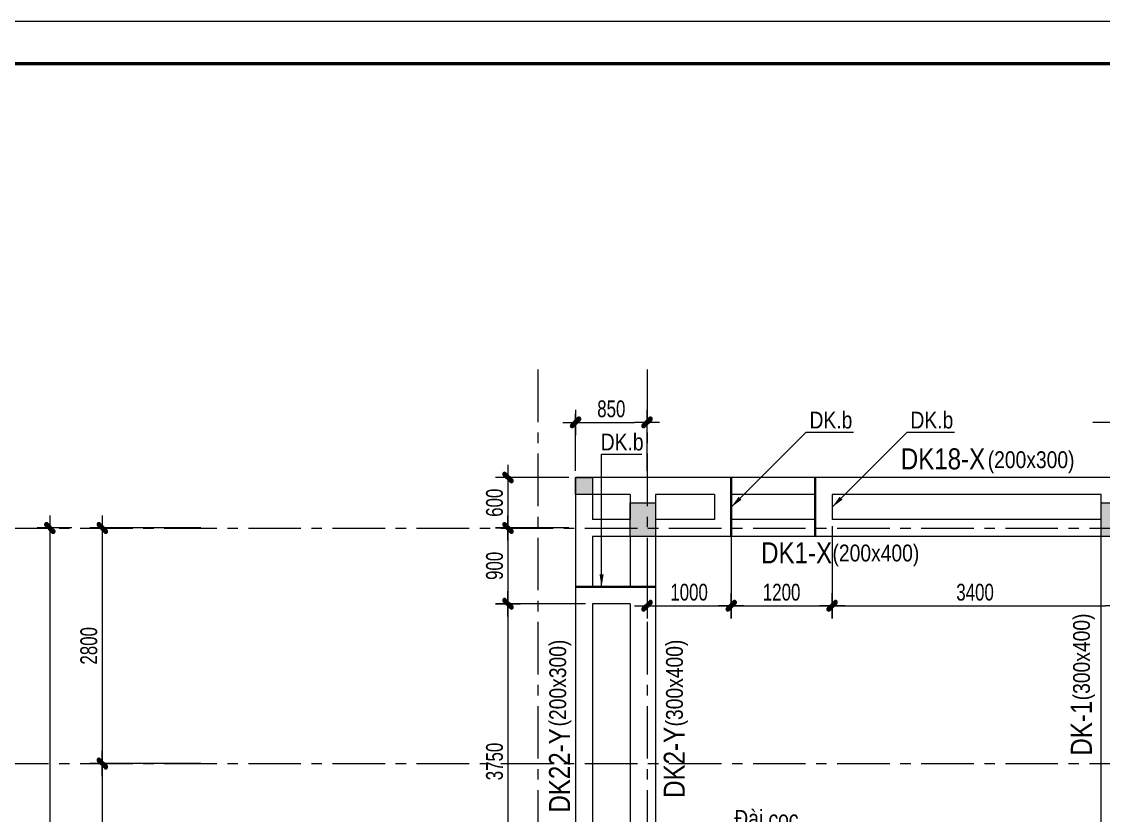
# Model space of a CAD drawing. Header units: millimetres. Extents: x -32285 to 839146, y -560248 to 114976.
# Drawn here: x -6135 to 6725, y 24485 to 33918 of the extents above; entities that cross this region are included whole.
import ezdxf
from ezdxf.enums import TextEntityAlignment as Align

# ---------------------------------------------------------------- set-up
doc = ezdxf.new("R2010")
doc.units = ezdxf.units.MM
doc.linetypes.add('CENTER', pattern=[2, 1.25, -0.25, 0.25, -0.25])
doc.layers.get('0').update_dxf_attribs({"lineweight": 20})
doc.layers.get('Defpoints').update_dxf_attribs({"lineweight": 9})
for name, color, linetype, lineweight in [('00_KHUNG 1_S', 7, 'Continuous', 50), ('A_Bao_Cot_S_0.2', 3, 'Continuous', 20), ('A_Bao_DK_S_0.2', 3, 'Continuous', 20), ('A_Center_S_0.09', 8, 'Continuous', 9), ('A_Hatch_Cot_S_0.2', 30, 'Continuous', 20), ('A_Note_Steel_S_0.09', 8, 'Continuous', 9), ('COT CAY1', 6, 'Continuous', 20), ('CS1-T2', 11, 'Continuous', 35), ('Dim P', 150, 'Continuous', 15), ('Dim shx', 4, 'CENTER', 15), ('DK-X', 33, 'Continuous', 35), ('DK-Y', 6, 'Continuous', 35), ('TTN', 4, 'Continuous', 20)]:
    doc.layers.add(name, color=color, linetype=linetype, lineweight=lineweight)
doc.layers.add('HP- KHUNG', color=7, linetype='Continuous', plot=False)
doc.styles.add('conden250', font='VHELVCN.TTF', dxfattribs={"height": 250})
doc.styles.add('condense200', font='VHELVCN.TTF', dxfattribs={"height": 200})
doc.styles.add('Shx200', font='vn_vni.shx', dxfattribs={"width": 0.75, "bigfont": '@extfont2.shx'})
doc.dimstyles.new('SC 100 shx', dxfattribs={"dimtxt": 200, "dimasz": 150, "dimexe": 100, "dimexo": 80, "dimgap": 60, "dimtad": 1, "dimdec": 0, "dimtxsty": 'Shx200', "dimblk": 'STIK-01', "dimcen": -125, "dimdle": 100, "dimclrd": 8, "dimclre": 8, "dimclrt": 256, "dimadec": 0, "dimazin": 0, "dimtfac": 1, "dimtdec": 0, "dimtix": 1, "dimtmove": 0, "dimatfit": 3, "dimfxl": 1, "dimlwd": 9, "dimlwe": 9, "dimarcsym": 0})

# ---------------------------------------------------------------- blocks, each defined once
blk = doc.blocks.new('STIK-01')
at = {"lineweight": 13}
h = blk.add_hatch(color=8, dxfattribs=at)
edge = h.paths.add_edge_path()
edge.add_line((-0.162, -0.374), (0.374, 0.162))
edge.add_arc((0.268, 0.268), 0.15, 315, 495)
edge.add_line((0.162, 0.374), (-0.374, -0.162))
edge.add_arc((-0.268, -0.268), 0.15, 135, 315)
at = {"color": 8, "lineweight": 9}
for p, q in [((0, 0.212), (0, 1)), ((-0.212, 0), (-1, 0)), ((1, 0), (0.212, 0)), ((0, -1), (0, -0.212))]:
    blk.add_line(p, q, dxfattribs=at)
at = {"color": 8, "lineweight": 13}
blk.add_lwpolyline([(-0.162, -0.374), (0.374, 0.162, 1), (0.162, 0.374), (-0.374, -0.162, 1)], format="xyb", close=True, dxfattribs=at)
blk = doc.blocks.new('*D12')
at = {"layer": 'Defpoints', "color": 0, "linetype": 'Continuous', "transparency": 16777216}
for p in [(212892, -71483), (212552, -99383), (212892, -99383)]:
    blk.add_point(p, dxfattribs=at)
at = {"layer": 'Dim shx', "color": 8, "linetype": 'Continuous', "lineweight": 9, "transparency": 16777216}
for p, q in [((212812, -71483), (212452, -71483)), ((212552, -71633), (212552, -99233)), ((212812, -99383), (212452, -99383))]:
    blk.add_line(p, q, dxfattribs=at)
at = {"layer": 'Dim shx', "color": 8, "linetype": 'Continuous', "lineweight": 9, "transparency": 16777216, "xscale": 150, "yscale": 150, "zscale": 150}
for p, rotation in [((212552, -71483), 90), ((212552, -99383), 270)]:
    blk.add_blockref('STIK-01', p, dxfattribs=dict(at, rotation=rotation))
at = {"layer": 'Dim shx', "linetype": 'Continuous', "transparency": 16777216, "insert": (212392, -85433), "char_height": 200, "attachment_point": 5, "rotation": 90, "style": 'Shx200'}
blk.add_mtext('27900', dxfattribs=at)
blk = doc.blocks.new('*D13')
at = {"layer": 'Defpoints', "color": 0, "linetype": 'Continuous', "transparency": 16777216}
for p in [(214428, -71483), (213176, -74283), (214428, -74283)]:
    blk.add_point(p, dxfattribs=at)
at = {"layer": 'Dim shx', "color": 8, "linetype": 'Continuous', "lineweight": 9, "transparency": 16777216}
for p, q in [((214348, -71483), (213076, -71483)), ((213176, -71633), (213176, -74133)), ((214348, -74283), (213076, -74283))]:
    blk.add_line(p, q, dxfattribs=at)
at = {"layer": 'Dim shx', "color": 8, "linetype": 'Continuous', "lineweight": 9, "transparency": 16777216, "xscale": 150, "yscale": 150, "zscale": 150}
for p, rotation in [((213176, -71483), 90), ((213176, -74283), 270)]:
    blk.add_blockref('STIK-01', p, dxfattribs=dict(at, rotation=rotation))
at = {"layer": 'Dim shx', "linetype": 'Continuous', "transparency": 16777216, "insert": (213016, -72883), "char_height": 200, "attachment_point": 5, "rotation": 90, "style": 'Shx200'}
blk.add_mtext('2800', dxfattribs=at)
blk = doc.blocks.new('*D14')
at = {"layer": 'Defpoints', "color": 0, "linetype": 'Continuous', "transparency": 16777216}
for p in [(214428, -74283), (213176, -76133), (214428, -76133)]:
    blk.add_point(p, dxfattribs=at)
at = {"layer": 'Dim shx', "color": 8, "linetype": 'Continuous', "lineweight": 9, "transparency": 16777216}
for p, q in [((214348, -74283), (213076, -74283)), ((213176, -74433), (213176, -75983)), ((214348, -76133), (213076, -76133))]:
    blk.add_line(p, q, dxfattribs=at)
at = {"layer": 'Dim shx', "color": 8, "linetype": 'Continuous', "lineweight": 9, "transparency": 16777216, "xscale": 150, "yscale": 150, "zscale": 150}
for p, rotation in [((213176, -74283), 90), ((213176, -76133), 270)]:
    blk.add_blockref('STIK-01', p, dxfattribs=dict(at, rotation=rotation))
at = {"layer": 'Dim shx', "linetype": 'Continuous', "transparency": 16777216, "insert": (213016, -75208), "char_height": 200, "attachment_point": 5, "rotation": 90, "style": 'Shx200'}
blk.add_mtext('1850', dxfattribs=at)
blk = doc.blocks.new('*D45')
at = {"layer": 'Defpoints', "color": 0, "linetype": 'Continuous', "transparency": 16777216}
for p in [(219652, -70228), (218802, -70883), (219652, -70883)]:
    blk.add_point(p, dxfattribs=at)
at = {"layer": 'Dim P', "color": 8, "linetype": 'Continuous', "lineweight": 9, "transparency": 16777216}
for p, q in [((218802, -70803), (218802, -70128)), ((219652, -70803), (219652, -70128)), ((218952, -70228), (219502, -70228))]:
    blk.add_line(p, q, dxfattribs=at)
at = {"layer": 'Dim P', "color": 8, "linetype": 'Continuous', "lineweight": 9, "transparency": 16777216, "xscale": 150, "yscale": 150, "zscale": 150, "rotation": 180}
blk.add_blockref('STIK-01', (218802, -70228), dxfattribs=at)
at = {"layer": 'Dim P', "color": 8, "linetype": 'Continuous', "lineweight": 9, "transparency": 16777216, "xscale": 150, "yscale": 150, "zscale": 150}
blk.add_blockref('STIK-01', (219652, -70228), dxfattribs=at)
at = {"layer": 'Dim P', "linetype": 'Continuous', "transparency": 16777216, "insert": (219227, -70068), "char_height": 200, "attachment_point": 5, "style": 'Shx200'}
blk.add_mtext('850', dxfattribs=at)
blk = doc.blocks.new('*D46')
at = {"layer": 'Defpoints', "color": 0, "linetype": 'Continuous', "transparency": 16777216}
for p in [(218802, -70883), (217999, -71483), (218802, -71483)]:
    blk.add_point(p, dxfattribs=at)
at = {"layer": 'Dim P', "color": 8, "linetype": 'Continuous', "lineweight": 9, "transparency": 16777216}
for p, q in [((218722, -70883), (217899, -70883)), ((217999, -71033), (217999, -71333)), ((218722, -71483), (217899, -71483))]:
    blk.add_line(p, q, dxfattribs=at)
at = {"layer": 'Dim P', "color": 8, "linetype": 'Continuous', "lineweight": 9, "transparency": 16777216, "xscale": 150, "yscale": 150, "zscale": 150}
for p, rotation in [((217999, -70883), 90), ((217999, -71483), 270)]:
    blk.add_blockref('STIK-01', p, dxfattribs=dict(at, rotation=rotation))
at = {"layer": 'Dim P', "linetype": 'Continuous', "transparency": 16777216, "insert": (217839, -71183), "char_height": 200, "attachment_point": 5, "rotation": 90, "style": 'Shx200'}
blk.add_mtext('600', dxfattribs=at)
blk = doc.blocks.new('*D47')
at = {"layer": 'Defpoints', "color": 0, "linetype": 'Continuous', "transparency": 16777216}
for p in [(218802, -71483), (217999, -72383), (219002, -72383)]:
    blk.add_point(p, dxfattribs=at)
at = {"layer": 'Dim P', "color": 8, "linetype": 'Continuous', "lineweight": 9, "transparency": 16777216}
for p, q in [((218722, -71483), (217899, -71483)), ((217999, -71633), (217999, -72233)), ((218922, -72383), (217899, -72383))]:
    blk.add_line(p, q, dxfattribs=at)
at = {"layer": 'Dim P', "color": 8, "linetype": 'Continuous', "lineweight": 9, "transparency": 16777216, "xscale": 150, "yscale": 150, "zscale": 150}
for p, rotation in [((217999, -71483), 90), ((217999, -72383), 270)]:
    blk.add_blockref('STIK-01', p, dxfattribs=dict(at, rotation=rotation))
at = {"layer": 'Dim P', "linetype": 'Continuous', "transparency": 16777216, "insert": (217839, -71933), "char_height": 200, "attachment_point": 5, "rotation": 90, "style": 'Shx200'}
blk.add_mtext('900', dxfattribs=at)
blk = doc.blocks.new('*D48')
at = {"layer": 'Defpoints', "color": 0, "linetype": 'Continuous', "transparency": 16777216}
for p in [(219002, -72383), (217999, -76133), (218802, -76133)]:
    blk.add_point(p, dxfattribs=at)
at = {"layer": 'Dim P', "color": 8, "linetype": 'Continuous', "lineweight": 9, "transparency": 16777216}
for p, q in [((218922, -72383), (217899, -72383)), ((217999, -72533), (217999, -75983)), ((218722, -76133), (217899, -76133))]:
    blk.add_line(p, q, dxfattribs=at)
at = {"layer": 'Dim P', "color": 8, "linetype": 'Continuous', "lineweight": 9, "transparency": 16777216, "xscale": 150, "yscale": 150, "zscale": 150}
for p, rotation in [((217999, -72383), 90), ((217999, -76133), 270)]:
    blk.add_blockref('STIK-01', p, dxfattribs=dict(at, rotation=rotation))
at = {"layer": 'Dim P', "linetype": 'Continuous', "transparency": 16777216, "insert": (217839, -74258), "char_height": 200, "attachment_point": 5, "rotation": 90, "style": 'Shx200'}
blk.add_mtext('3750', dxfattribs=at)
blk = doc.blocks.new('*D167')
at = {"layer": 'Defpoints', "color": 0, "linetype": 'Continuous', "transparency": 16777216}
for p in [(220652, -71383), (219652, -71583), (220652, -72407)]:
    blk.add_point(p, dxfattribs=at)
at = {"layer": 'Dim P', "color": 8, "linetype": 'Continuous', "lineweight": 9, "transparency": 16777216}
for p, q in [((220652, -71463), (220652, -72507)), ((219652, -71663), (219652, -72507)), ((219802, -72407), (220502, -72407))]:
    blk.add_line(p, q, dxfattribs=at)
at = {"layer": 'Dim P', "color": 8, "linetype": 'Continuous', "lineweight": 9, "transparency": 16777216, "xscale": 150, "yscale": 150, "zscale": 150, "rotation": 180}
blk.add_blockref('STIK-01', (219652, -72407), dxfattribs=at)
at = {"layer": 'Dim P', "color": 8, "linetype": 'Continuous', "lineweight": 9, "transparency": 16777216, "xscale": 150, "yscale": 150, "zscale": 150}
blk.add_blockref('STIK-01', (220652, -72407), dxfattribs=at)
at = {"layer": 'Dim P', "linetype": 'Continuous', "transparency": 16777216, "insert": (220152, -72247), "char_height": 200, "attachment_point": 5, "style": 'Shx200'}
blk.add_mtext('1000', dxfattribs=at)
blk = doc.blocks.new('*D168')
at = {"layer": 'Defpoints', "color": 0, "linetype": 'Continuous', "transparency": 16777216}
for p in [(220652, -71383), (221852, -71383), (221852, -72407)]:
    blk.add_point(p, dxfattribs=at)
at = {"layer": 'Dim P', "color": 8, "linetype": 'Continuous', "lineweight": 9, "transparency": 16777216}
for p, q in [((220652, -71463), (220652, -72507)), ((221852, -71463), (221852, -72507)), ((220802, -72407), (221702, -72407))]:
    blk.add_line(p, q, dxfattribs=at)
at = {"layer": 'Dim P', "color": 8, "linetype": 'Continuous', "lineweight": 9, "transparency": 16777216, "xscale": 150, "yscale": 150, "zscale": 150, "rotation": 180}
blk.add_blockref('STIK-01', (220652, -72407), dxfattribs=at)
at = {"layer": 'Dim P', "color": 8, "linetype": 'Continuous', "lineweight": 9, "transparency": 16777216, "xscale": 150, "yscale": 150, "zscale": 150}
blk.add_blockref('STIK-01', (221852, -72407), dxfattribs=at)
at = {"layer": 'Dim P', "linetype": 'Continuous', "transparency": 16777216, "insert": (221252, -72247), "char_height": 200, "attachment_point": 5, "style": 'Shx200'}
blk.add_mtext('1200', dxfattribs=at)
blk = doc.blocks.new('*D169')
at = {"layer": 'Defpoints', "color": 0, "linetype": 'Continuous', "transparency": 16777216}
for p in [(221852, -71383), (225252, -71383), (225252, -72407)]:
    blk.add_point(p, dxfattribs=at)
at = {"layer": 'Dim P', "color": 8, "linetype": 'Continuous', "lineweight": 9, "transparency": 16777216}
for p, q in [((221852, -71463), (221852, -72507)), ((225252, -71463), (225252, -72507)), ((222002, -72407), (225102, -72407))]:
    blk.add_line(p, q, dxfattribs=at)
at = {"layer": 'Dim P', "color": 8, "linetype": 'Continuous', "lineweight": 9, "transparency": 16777216, "xscale": 150, "yscale": 150, "zscale": 150, "rotation": 180}
blk.add_blockref('STIK-01', (221852, -72407), dxfattribs=at)
at = {"layer": 'Dim P', "color": 8, "linetype": 'Continuous', "lineweight": 9, "transparency": 16777216, "xscale": 150, "yscale": 150, "zscale": 150}
blk.add_blockref('STIK-01', (225252, -72407), dxfattribs=at)
at = {"layer": 'Dim P', "linetype": 'Continuous', "transparency": 16777216, "insert": (223552, -72247), "char_height": 200, "attachment_point": 5, "style": 'Shx200'}
blk.add_mtext('3400', dxfattribs=at)
blk = doc.blocks.new('*D173')
at = {"layer": 'Defpoints', "color": 0, "linetype": 'Continuous', "transparency": 16777216}
for p in [(225602, -70228), (225252, -70883), (225602, -70883)]:
    blk.add_point(p, dxfattribs=at)
at = {"layer": 'Dim P', "color": 8, "linetype": 'Continuous', "lineweight": 9, "transparency": 16777216}
for p, q in [((225252, -70803), (225252, -70128)), ((225602, -70803), (225602, -70128)), ((225102, -70228), (224952, -70228)), ((225252, -70228), (225602, -70228)), ((225752, -70228), (225902, -70228))]:
    blk.add_line(p, q, dxfattribs=at)
at = {"layer": 'Dim P', "color": 8, "linetype": 'Continuous', "lineweight": 9, "transparency": 16777216, "xscale": 150, "yscale": 150, "zscale": 150}
blk.add_blockref('STIK-01', (225252, -70228), dxfattribs=at)
at = {"layer": 'Dim P', "color": 8, "linetype": 'Continuous', "lineweight": 9, "transparency": 16777216, "xscale": 150, "yscale": 150, "zscale": 150, "rotation": 180}
blk.add_blockref('STIK-01', (225602, -70228), dxfattribs=at)
at = {"layer": 'Dim P', "linetype": 'Continuous', "transparency": 16777216, "insert": (225427, -70068), "char_height": 200, "attachment_point": 5, "style": 'Shx200'}
blk.add_mtext('350', dxfattribs=at)
blk = doc.blocks.new('COL-HTRU')
at = {"layer": 'A_Bao_Cot_S_0.2', "linetype": 'Continuous'}
for points in [[(-42876, 27420), (-42876, 27820), (-42576, 27820), (-42576, 27420)], [(-37276, 27420), (-37276, 27820), (-36976, 27820), (-36976, 27420)]]:
    blk.add_lwpolyline(points, close=True, dxfattribs=at)
at = {"layer": 'A_Hatch_Cot_S_0.2', "linetype": 'Continuous'}
for points in [[(-42576, 27420), (-42576, 27820), (-42876, 27420), (-42876, 27820)], [(-36976, 27420), (-36976, 27820), (-37276, 27420), (-37276, 27820)]]:
    blk.add_trace(points, dxfattribs=at)
blk = doc.blocks.new('MyBlock24')
at = {"layer": 'COT CAY1', "linetype": 'Continuous'}
blk.add_hatch(color=256, dxfattribs=at).paths.add_polyline_path([(-9250, 0), (-9250, -200), (-9450, -200), (-9450, 0)])
blk.add_lwpolyline([(-9250, 0), (-9250, -200), (-9450, -200), (-9450, 0)], close=True, dxfattribs=at)

msp = doc.modelspace()

# ---------------------------------------------------------------- linework, layer by layer
at = {"layer": '00_KHUNG 1_S', "linetype": 'Continuous'}
msp.add_lwpolyline([(-14733.9, 33417.6), (-14733.9, -24982.4), (67266.1, -24982.4), (67266.1, 33417.6)], close=True, dxfattribs=at)
at = {"layer": 'A_Bao_DK_S_0.2', "linetype": 'Continuous'}
for p, q in [((2300, 28500), (450, 28500)), ((450, 28500), (450, 22250.2)), ((7250, 28500), (2300, 28500)), ((1100, 28300), (650, 28300)), ((650, 28300), (650, 28000)), ((1100, 28300), (1100, 28000)), ((1400, 28300), (1400, 28000)), ((2100, 28300), (1400, 28300)), ((2100, 28300), (2100, 28000)), ((2300, 28300), (2300, 28000)), ((3300, 28300), (2300, 28300)), ((3300, 28300), (3300, 28000)), ((6700, 28300), (3500, 28300)), ((3500, 28300), (3500, 28000)), ((6700, 28000), (6700, 28300)), ((1100, 28000), (650, 28000)), ((2100, 28000), (1400, 28000)), ((3300, 28000), (2300, 28000)), ((6700, 28000), (3500, 28000)), ((1100, 27800), (650, 27800)), ((650, 27800), (650, 27200)), ((1100, 27800), (1100, 27200)), ((6700, 27800), (1400, 27800)), ((1400, 27800), (1400, 23350)), ((6700, 23350), (6700, 27800)), ((1100, 27200), (650, 27200)), ((1100, 27000), (650, 27000)), ((650, 27000), (650, 23350)), ((1100, 27000), (1100, 23350))]:
    msp.add_line(p, q, dxfattribs=at)
at = {"layer": 'A_Center_S_0.09', "linetype": 'CENTER', "ltscale": 500}
for p, q in [((0, 29784.7), (0, -4531.6)), ((1300, 29784.7), (1300, -4531.6)), ((-7439.8, 27900), (52833.4, 27900)), ((-7439.8, 25100), (52833.4, 25100))]:
    msp.add_line(p, q, dxfattribs=at)
at = {"layer": 'CS1-T2', "linetype": 'Continuous'}
for p, q in [((2300, 27800), (2300, 28500)), ((3300, 27800), (3300, 28500)), ((450, 27200), (1400, 27200))]:
    msp.add_line(p, q, dxfattribs=at)
at = {"layer": 'HP- KHUNG', "color": 1, "lineweight": 9}
msp.add_lwpolyline([(-16233.9, 33917.6), (-16233.9, -25482.4), (67766.1, -25482.4), (67766.1, 33917.6)], close=True, dxfattribs=at)

# ---------------------------------------------------------------- block references
at = {"layer": 'A_Bao_Cot_S_0.2', "linetype": 'Continuous'}
msp.add_blockref('COL-HTRU', (43976.4, 379.9), dxfattribs=at)
at = {"layer": 'COT CAY1'}
msp.add_blockref('MyBlock24', (9900, 28500), dxfattribs=at)

# ---------------------------------------------------------------- texts
at = {"layer": 'CS1-T2', "linetype": 'Continuous', "ltscale": 0.4, "style": 'conden250'}
for s, p in [('DK.b', (3231.6, 29022.6)), ('DK.b', (4431.6, 29022.6)), ('DK.b', (749.4, 28762)), ('Ñaøi coïc', (2337.3, 24289.4))]:
    msp.add_text(s, height=200, dxfattribs=at).set_placement(p, align=Align.BOTTOM_LEFT)
at = {"layer": 'DK-X', "linetype": 'Continuous', "ltscale": 0.4, "style": 'conden250'}
for s, p in [('DK18-X', (5319.8, 28721.6)), ('DK1-X', (3499.6, 27605))]:
    msp.add_text(s, height=250, dxfattribs=at).set_placement(p, align=Align.MIDDLE_RIGHT)
at = {"layer": 'DK-Y', "linetype": 'Continuous', "ltscale": 0.4, "style": 'conden250'}
for s, p in [('DK-1', (6463.1, 25847.1)), ('DK22-Y', (259.2, 25520.4)), ('DK2-Y', (1623.7, 25536.7))]:
    msp.add_text(s, height=250, rotation=90, dxfattribs=at).set_placement(p, align=Align.MIDDLE_RIGHT)
at = {"layer": 'TTN', "linetype": 'Continuous', "ltscale": 0.4, "style": 'condense200'}
for s, p in [('(200x300)', (5350.2, 28711.8)), ('(200x400)', (3504.9, 27602.9))]:
    msp.add_text(s, height=200, dxfattribs=at).set_placement(p, align=Align.MIDDLE_LEFT)
for s, p in [('(300x400)', (6465.2, 25852.4)), ('(200x300)', (238.2, 25541.9)), ('(300x400)', (1625.8, 25541.9))]:
    msp.add_text(s, height=200, rotation=90, dxfattribs=at).set_placement(p, align=Align.MIDDLE_LEFT)

# ---------------------------------------------------------------- dimensions: what is measured, and where the dimension line sits
at = {"layer": 'Dim P', "linetype": 'Continuous'}
for base, p1, p2, picture, middle in [((1300, 29155.6), (450, 28500), (1300, 28500), '*D45', (875, 29315.6)), ((7250, 29155.6), (6900, 28500), (7250, 28500), '*D173', (7075, 29315.6)), ((2300, 26976.3), (1300, 27800), (2300, 28000), '*D167', (1800, 27136.3))]:
    dim = msp.add_linear_dim(base=base, p1=p1, p2=p2, dimstyle='SC 100 shx', dxfattribs=at)
    dim.commit()
    dim.dimension.update_dxf_attribs({"geometry": picture, "text_midpoint": middle, "insert": (-218352.1, 99383.2)})
dim = msp.add_linear_dim(base=(-352.9, 27900), p1=(450, 28500), p2=(450, 27900), angle=90, dimstyle='SC 100 shx', dxfattribs=at)
dim.commit()
dim.dimension.update_dxf_attribs({"geometry": '*D46', "text_midpoint": (-512.9, 28200), "insert": (-218352.1, 99383.2)})
for base, p1, p2, picture, middle in [((-352.9, 27000), (450, 27900), (650, 27000), '*D47', (-512.9, 27450)), ((-352.9, 23250), (650, 27000), (450, 23250), '*D48', (-512.9, 25125))]:
    dim = msp.add_linear_dim(base=base, p1=p1, p2=p2, angle=90, dimstyle='SC 100 shx', override={"dimtmove": 1}, dxfattribs=at)
    dim.commit()
    dim.dimension.update_dxf_attribs({"geometry": picture, "text_midpoint": middle, "insert": (-218352.1, 99383.2)})
for base, p1, p2, picture, middle in [((3500, 26976.3), (2300, 28000), (3500, 28000), '*D168', (2900, 27136.3)), ((6900, 26976.3), (3500, 28000), (6900, 28000), '*D169', (5200, 27136.3))]:
    dim = msp.add_linear_dim(base=base, p1=p1, p2=p2, dimstyle='SC 100 shx', override={"dimtmove": 1}, dxfattribs=at)
    dim.commit()
    dim.dimension.update_dxf_attribs({"geometry": picture, "text_midpoint": middle, "insert": (-218352.1, 99383.2)})
at = {"layer": 'Dim shx', "linetype": 'Continuous'}
for base, p1, p2, picture, middle in [((-5800.6, 0), (-5460.6, 27900), (-5460.6, 0), '*D12', (-5960.6, 13950)), ((-5176.4, 25100), (-3923.7, 27900), (-3923.7, 25100), '*D13', (-5336.4, 26500)), ((-5176.4, 23250), (-3923.7, 25100), (-3923.7, 23250), '*D14', (-5336.4, 24175))]:
    dim = msp.add_linear_dim(base=base, p1=p1, p2=p2, angle=90, dimstyle='SC 100 shx', dxfattribs=at)
    dim.commit()
    dim.dimension.update_dxf_attribs({"geometry": picture, "text_midpoint": middle, "insert": (-218352.1, 99383.2)})

# ---------------------------------------------------------------- leaders
at = {"layer": 'A_Note_Steel_S_0.09', "linetype": 'Continuous'}
for points in [[(2300, 28147.4), (3191, 29038.4), (3755.4, 29038.4)], [(3500, 28147.4), (4391, 29038.4), (4955.4, 29038.4)], [(759.7, 27200), (759.7, 28777.8), (1237.3, 28777.8)]]:
    msp.add_leader(points, dimstyle='SC 100 shx', override={"dimtad": 0}, dxfattribs=at)

doc.saveas('drawing.dxf')
